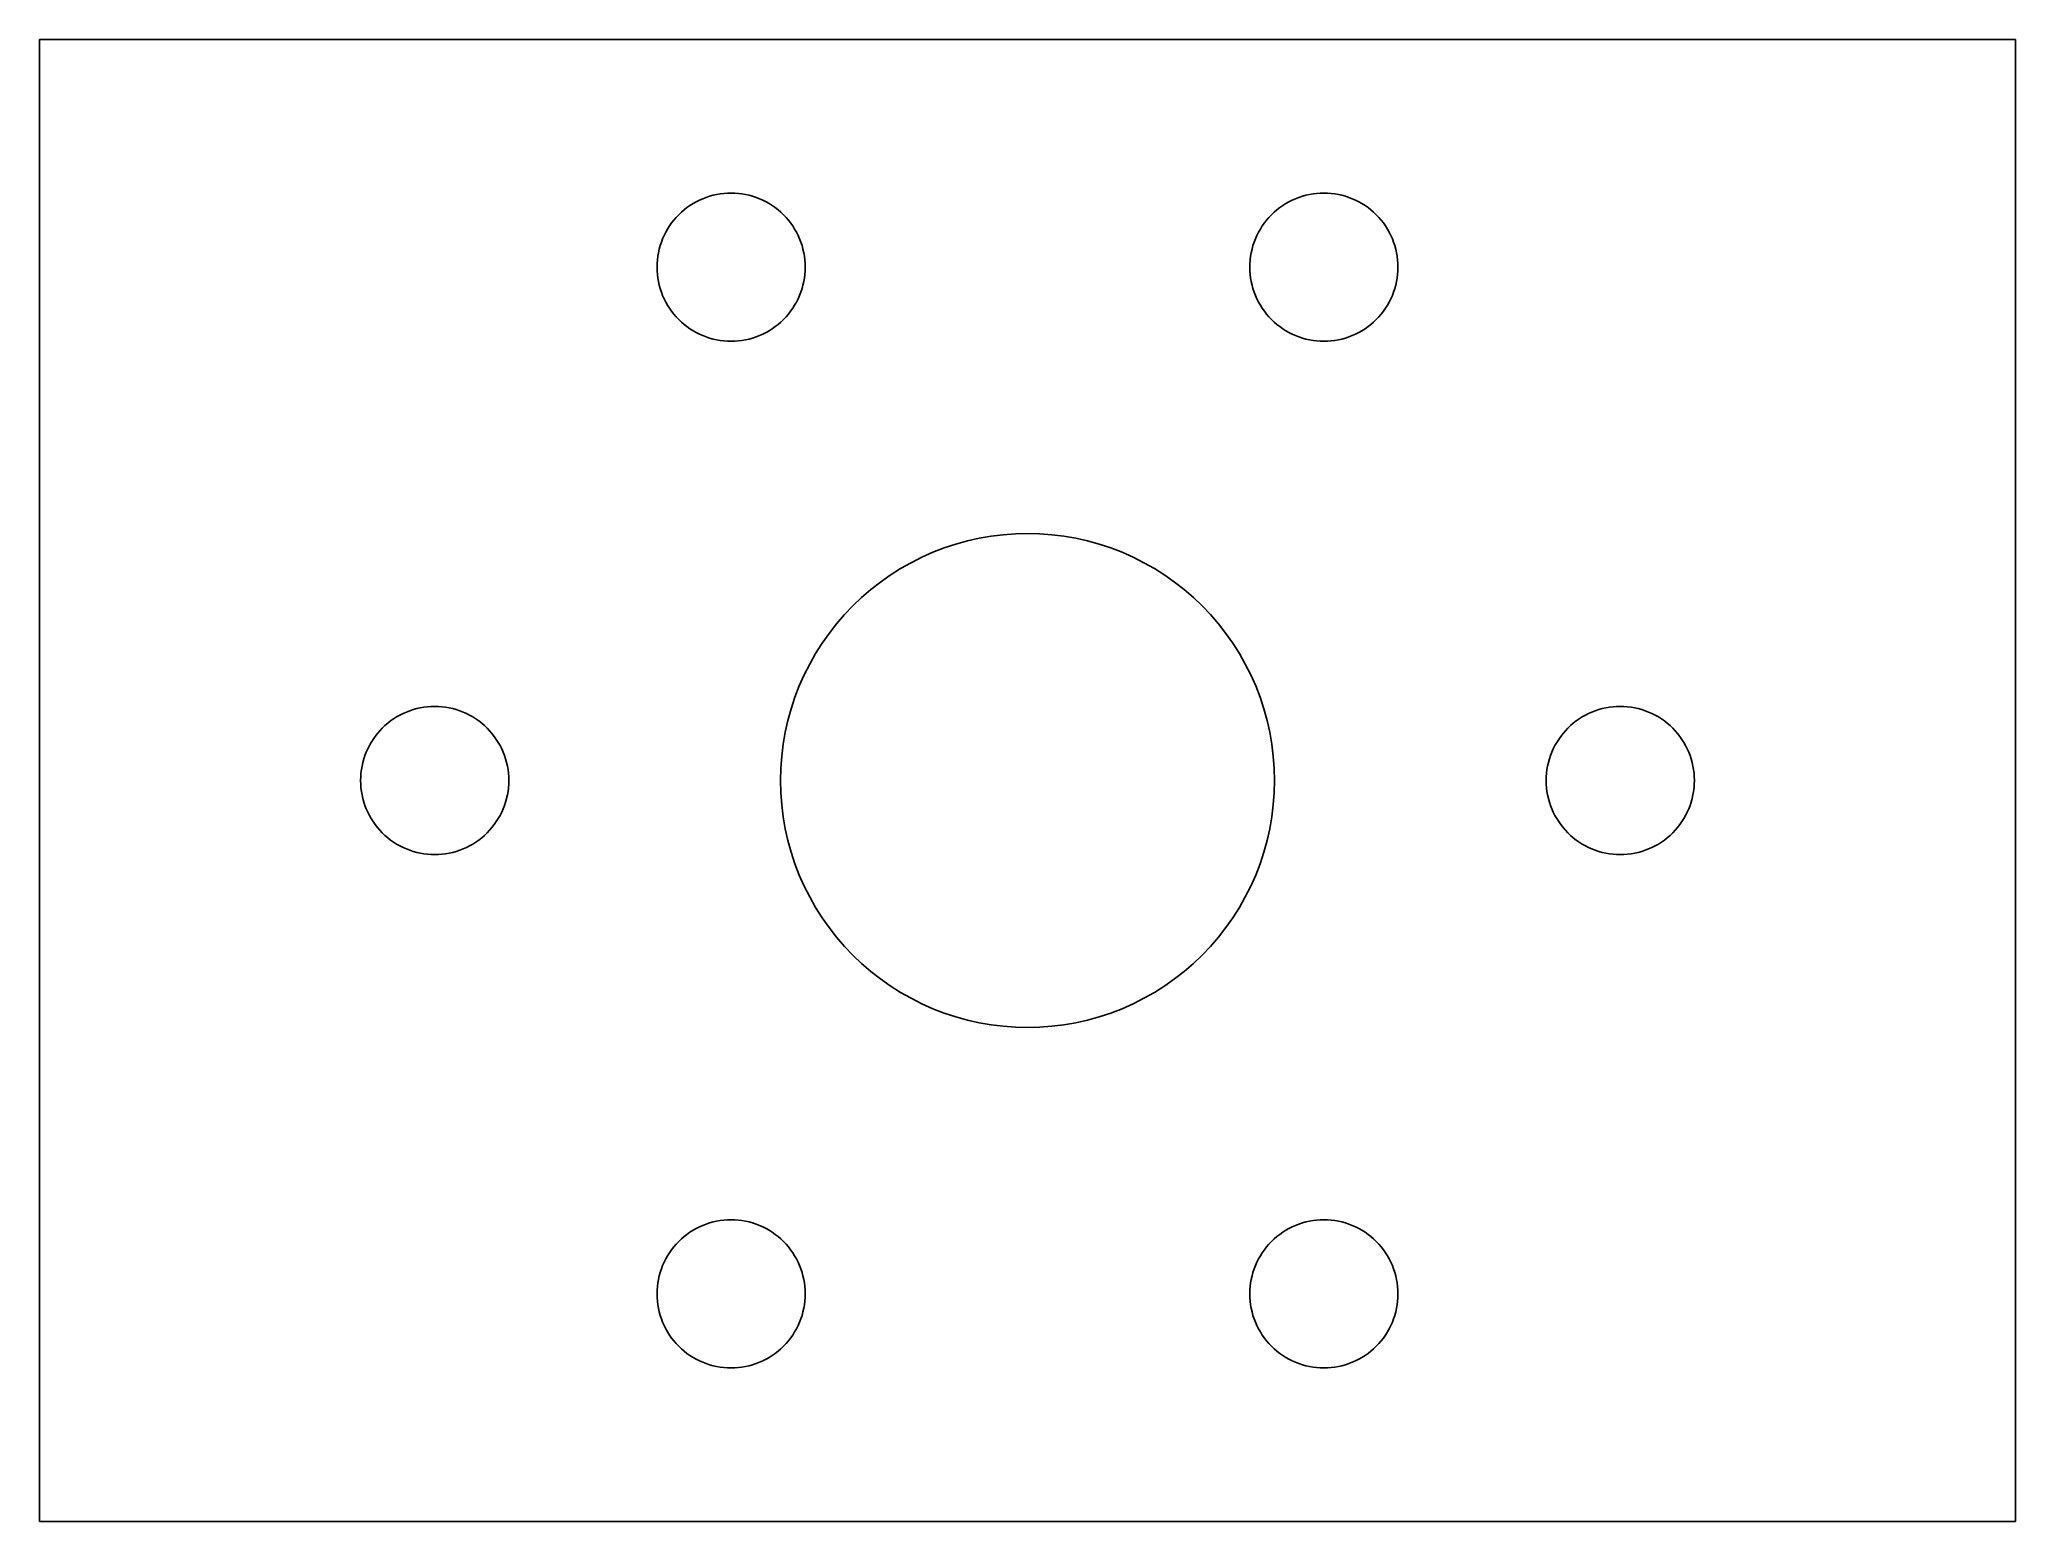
# Model space of a CAD drawing. Header units: metres. Extents: x 0 to 80, y 0 to 60.
import ezdxf

# ---------------------------------------------------------------- set-up
doc = ezdxf.new("R2010")
doc.units = ezdxf.units.M

msp = doc.modelspace()

# ---------------------------------------------------------------- linework, layer by layer
for p, q in [((80, 60), (0, 60)), ((0, 60), (0, 0)), ((80, 0), (80, 60)), ((26.8519, 53.5562), (26.9893, 53.6092)), ((26.9893, 53.6092), (27.1291, 53.6554)), ((27.1291, 53.6554), (27.2711, 53.6947)), ((27.2711, 53.6947), (27.4147, 53.727)), ((27.4147, 53.727), (27.5598, 53.7521)), ((27.5598, 53.7521), (27.7059, 53.7702)), ((27.7059, 53.7702), (27.8528, 53.781)), ((27.8528, 53.781), (28, 53.7846)), ((28, 53.7846), (28.1472, 53.781)), ((28.1472, 53.781), (28.2941, 53.7702)), ((28.2941, 53.7702), (28.4402, 53.7521)), ((28.4402, 53.7521), (28.5853, 53.727)), ((28.5853, 53.727), (28.7289, 53.6947)), ((28.7289, 53.6947), (28.8709, 53.6554)), ((28.8709, 53.6554), (29.0107, 53.6092)), ((29.0107, 53.6092), (29.148, 53.5562)), ((50.8519, 53.5562), (50.9893, 53.6092)), ((50.9893, 53.6092), (51.1291, 53.6554)), ((51.1291, 53.6554), (51.2711, 53.6947)), ((51.2711, 53.6947), (51.4147, 53.727)), ((51.4147, 53.727), (51.5598, 53.7521)), ((51.5598, 53.7521), (51.7059, 53.7702)), ((51.7059, 53.7702), (51.8528, 53.781)), ((51.8528, 53.781), (52, 53.7846)), ((52, 53.7846), (52.1472, 53.781)), ((52.1472, 53.781), (52.2941, 53.7702)), ((52.2941, 53.7702), (52.4402, 53.7521)), ((52.4402, 53.7521), (52.5853, 53.727)), ((52.5853, 53.727), (52.7289, 53.6947)), ((52.7289, 53.6947), (52.8709, 53.6554)), ((52.8709, 53.6554), (53.0107, 53.6092)), ((53.0107, 53.6092), (53.148, 53.5562)), ((25.7771, 52.7993), (25.8787, 52.9059)), ((25.8787, 52.9059), (25.9853, 53.0075)), ((25.9853, 53.0075), (26.0968, 53.1036)), ((26.0968, 53.1036), (26.2129, 53.1942)), ((26.2129, 53.1942), (26.3333, 53.279)), ((26.3333, 53.279), (26.4577, 53.3578)), ((26.4577, 53.3578), (26.5858, 53.4304)), ((26.5858, 53.4304), (26.7173, 53.4966)), ((26.7173, 53.4966), (26.8519, 53.5562)), ((29.148, 53.5562), (29.2827, 53.4966)), ((29.2827, 53.4966), (29.4142, 53.4304)), ((29.4142, 53.4304), (29.5423, 53.3578)), ((29.5423, 53.3578), (29.6667, 53.279)), ((29.6667, 53.279), (29.7871, 53.1942)), ((29.7871, 53.1942), (29.9032, 53.1036)), ((29.9032, 53.1036), (30.0147, 53.0075)), ((30.0147, 53.0075), (30.1213, 52.9059)), ((30.1213, 52.9059), (30.2229, 52.7993)), ((49.7771, 52.7993), (49.8787, 52.9059)), ((49.8787, 52.9059), (49.9853, 53.0075)), ((49.9853, 53.0075), (50.0968, 53.1036)), ((50.0968, 53.1036), (50.2129, 53.1942)), ((50.2129, 53.1942), (50.3333, 53.279)), ((50.3333, 53.279), (50.4577, 53.3578)), ((50.4577, 53.3578), (50.5858, 53.4304)), ((50.5858, 53.4304), (50.7173, 53.4966)), ((50.7173, 53.4966), (50.8519, 53.5562)), ((53.148, 53.5562), (53.2827, 53.4966)), ((53.2827, 53.4966), (53.4142, 53.4304)), ((53.4142, 53.4304), (53.5423, 53.3578)), ((53.5423, 53.3578), (53.6667, 53.279)), ((53.6667, 53.279), (53.7871, 53.1942)), ((53.7871, 53.1942), (53.9032, 53.1036)), ((53.9032, 53.1036), (54.0147, 53.0075)), ((54.0147, 53.0075), (54.1213, 52.9059)), ((54.1213, 52.9059), (54.2229, 52.7993)), ((25.2284, 51.9327), (25.288, 52.0673)), ((25.288, 52.0673), (25.3542, 52.1988)), ((25.3542, 52.1988), (25.4268, 52.3269)), ((25.4268, 52.3269), (25.5056, 52.4513)), ((25.5056, 52.4513), (25.5904, 52.5717)), ((25.5904, 52.5717), (25.681, 52.6878)), ((25.681, 52.6878), (25.7771, 52.7993)), ((30.2229, 52.7993), (30.319, 52.6878)), ((30.319, 52.6878), (30.4096, 52.5717)), ((30.4096, 52.5717), (30.4944, 52.4513)), ((30.4944, 52.4513), (30.5732, 52.3269)), ((30.5732, 52.3269), (30.6458, 52.1988)), ((30.6458, 52.1988), (30.712, 52.0673)), ((30.712, 52.0673), (30.7716, 51.9327)), ((49.2284, 51.9327), (49.288, 52.0673)), ((49.288, 52.0673), (49.3542, 52.1988)), ((49.3542, 52.1988), (49.4268, 52.3269)), ((49.4268, 52.3269), (49.5056, 52.4513)), ((49.5056, 52.4513), (49.5904, 52.5717)), ((49.5904, 52.5717), (49.681, 52.6878)), ((49.681, 52.6878), (49.7771, 52.7993)), ((54.2229, 52.7993), (54.319, 52.6878)), ((54.319, 52.6878), (54.4096, 52.5717)), ((54.4096, 52.5717), (54.4944, 52.4513)), ((54.4944, 52.4513), (54.5732, 52.3269)), ((54.5732, 52.3269), (54.6458, 52.1988)), ((54.6458, 52.1988), (54.712, 52.0673)), ((54.712, 52.0673), (54.7716, 51.9327)), ((25.0144, 51.0787), (25.0325, 51.2248)), ((25.0325, 51.2248), (25.0576, 51.3699)), ((25.0576, 51.3699), (25.0899, 51.5135)), ((25.0899, 51.5135), (25.1292, 51.6555)), ((25.1292, 51.6555), (25.1754, 51.7953)), ((25.1754, 51.7953), (25.2284, 51.9327)), ((30.7716, 51.9327), (30.8246, 51.7953)), ((30.8246, 51.7953), (30.8708, 51.6555)), ((30.8708, 51.6555), (30.9101, 51.5135)), ((30.9101, 51.5135), (30.9424, 51.3699)), ((30.9424, 51.3699), (30.9675, 51.2248)), ((30.9675, 51.2248), (30.9856, 51.0787)), ((49.0144, 51.0787), (49.0325, 51.2248)), ((49.0325, 51.2248), (49.0576, 51.3699)), ((49.0576, 51.3699), (49.0899, 51.5135)), ((49.0899, 51.5135), (49.1292, 51.6555)), ((49.1292, 51.6555), (49.1754, 51.7953)), ((49.1754, 51.7953), (49.2284, 51.9327)), ((54.7716, 51.9327), (54.8246, 51.7953)), ((54.8246, 51.7953), (54.8708, 51.6555)), ((54.8708, 51.6555), (54.9101, 51.5135)), ((54.9101, 51.5135), (54.9424, 51.3699)), ((54.9424, 51.3699), (54.9675, 51.2248)), ((54.9675, 51.2248), (54.9856, 51.0787)), ((25, 50.7846), (25.0036, 50.9318)), ((25.0036, 50.6374), (25, 50.7846)), ((25.0036, 50.9318), (25.0144, 51.0787)), ((25.0144, 50.4906), (25.0036, 50.6374)), ((25.0325, 50.3444), (25.0144, 50.4906)), ((30.9856, 50.4906), (30.9675, 50.3444)), ((30.9856, 51.0787), (30.9964, 50.9318)), ((30.9964, 50.6374), (30.9856, 50.4906)), ((30.9964, 50.9318), (31, 50.7846)), ((31, 50.7846), (30.9964, 50.6374)), ((49, 50.7846), (49.0036, 50.9318)), ((49.0036, 50.6374), (49, 50.7846)), ((49.0036, 50.9318), (49.0144, 51.0787)), ((49.0144, 50.4906), (49.0036, 50.6374)), ((49.0325, 50.3444), (49.0144, 50.4906)), ((54.9856, 50.4906), (54.9675, 50.3444)), ((54.9856, 51.0787), (54.9964, 50.9318)), ((54.9964, 50.6374), (54.9856, 50.4906)), ((54.9964, 50.9318), (55, 50.7846)), ((55, 50.7846), (54.9964, 50.6374)), ((25.0576, 50.1993), (25.0325, 50.3444)), ((25.0899, 50.0557), (25.0576, 50.1993)), ((25.1292, 49.9138), (25.0899, 50.0557)), ((25.1754, 49.7739), (25.1292, 49.9138)), ((25.2284, 49.6366), (25.1754, 49.7739)), ((25.288, 49.5019), (25.2284, 49.6366)), ((30.7716, 49.6366), (30.712, 49.5019)), ((30.8246, 49.7739), (30.7716, 49.6366)), ((30.8708, 49.9138), (30.8246, 49.7739)), ((30.9101, 50.0557), (30.8708, 49.9138)), ((30.9424, 50.1993), (30.9101, 50.0557)), ((30.9675, 50.3444), (30.9424, 50.1993)), ((49.0576, 50.1993), (49.0325, 50.3444)), ((49.0899, 50.0557), (49.0576, 50.1993)), ((49.1292, 49.9138), (49.0899, 50.0557)), ((49.1754, 49.7739), (49.1292, 49.9138)), ((49.2284, 49.6366), (49.1754, 49.7739)), ((49.288, 49.5019), (49.2284, 49.6366)), ((54.7716, 49.6366), (54.712, 49.5019)), ((54.8246, 49.7739), (54.7716, 49.6366)), ((54.8708, 49.9138), (54.8246, 49.7739)), ((54.9101, 50.0557), (54.8708, 49.9138)), ((54.9424, 50.1993), (54.9101, 50.0557)), ((54.9675, 50.3444), (54.9424, 50.1993)), ((25.3542, 49.3704), (25.288, 49.5019)), ((25.4268, 49.2423), (25.3542, 49.3704)), ((25.5056, 49.1179), (25.4268, 49.2423)), ((25.5904, 48.9975), (25.5056, 49.1179)), ((25.681, 48.8814), (25.5904, 48.9975)), ((25.7771, 48.7699), (25.681, 48.8814)), ((30.319, 48.8814), (30.2229, 48.7699)), ((30.4096, 48.9975), (30.319, 48.8814)), ((30.4944, 49.1179), (30.4096, 48.9975)), ((30.5732, 49.2423), (30.4944, 49.1179)), ((30.6458, 49.3704), (30.5732, 49.2423)), ((30.712, 49.5019), (30.6458, 49.3704)), ((49.3542, 49.3704), (49.288, 49.5019)), ((49.4268, 49.2423), (49.3542, 49.3704)), ((49.5056, 49.1179), (49.4268, 49.2423)), ((49.5904, 48.9975), (49.5056, 49.1179)), ((49.681, 48.8814), (49.5904, 48.9975)), ((49.7771, 48.7699), (49.681, 48.8814)), ((54.319, 48.8814), (54.2229, 48.7699)), ((54.4096, 48.9975), (54.319, 48.8814)), ((54.4944, 49.1179), (54.4096, 48.9975)), ((54.5732, 49.2423), (54.4944, 49.1179)), ((54.6458, 49.3704), (54.5732, 49.2423)), ((54.712, 49.5019), (54.6458, 49.3704)), ((25.8787, 48.6633), (25.7771, 48.7699)), ((25.9853, 48.5618), (25.8787, 48.6633)), ((26.0968, 48.4656), (25.9853, 48.5618)), ((26.2129, 48.375), (26.0968, 48.4656)), ((26.3333, 48.2902), (26.2129, 48.375)), ((26.4577, 48.2114), (26.3333, 48.2902)), ((26.5858, 48.1388), (26.4577, 48.2114)), ((26.7173, 48.0726), (26.5858, 48.1388)), ((26.8519, 48.013), (26.7173, 48.0726)), ((26.9893, 47.96), (26.8519, 48.013)), ((29.148, 48.013), (29.0107, 47.96)), ((29.2827, 48.0726), (29.148, 48.013)), ((29.4142, 48.1388), (29.2827, 48.0726)), ((29.5423, 48.2114), (29.4142, 48.1388)), ((29.6667, 48.2902), (29.5423, 48.2114)), ((29.7871, 48.375), (29.6667, 48.2902)), ((29.9032, 48.4656), (29.7871, 48.375)), ((30.0147, 48.5618), (29.9032, 48.4656)), ((30.1213, 48.6633), (30.0147, 48.5618)), ((30.2229, 48.7699), (30.1213, 48.6633)), ((49.8787, 48.6633), (49.7771, 48.7699)), ((49.9853, 48.5618), (49.8787, 48.6633)), ((50.0968, 48.4656), (49.9853, 48.5618)), ((50.2129, 48.375), (50.0968, 48.4656)), ((50.3333, 48.2902), (50.2129, 48.375)), ((50.4577, 48.2114), (50.3333, 48.2902)), ((50.5858, 48.1388), (50.4577, 48.2114)), ((50.7173, 48.0726), (50.5858, 48.1388)), ((50.8519, 48.013), (50.7173, 48.0726)), ((50.9893, 47.96), (50.8519, 48.013)), ((53.148, 48.013), (53.0107, 47.96)), ((53.2827, 48.0726), (53.148, 48.013)), ((53.4142, 48.1388), (53.2827, 48.0726)), ((53.5423, 48.2114), (53.4142, 48.1388)), ((53.6667, 48.2902), (53.5423, 48.2114)), ((53.7871, 48.375), (53.6667, 48.2902)), ((53.9032, 48.4656), (53.7871, 48.375)), ((54.0147, 48.5618), (53.9032, 48.4656)), ((54.1213, 48.6633), (54.0147, 48.5618)), ((54.2229, 48.7699), (54.1213, 48.6633)), ((27.1291, 47.9138), (26.9893, 47.96)), ((27.2711, 47.8745), (27.1291, 47.9138)), ((27.4147, 47.8423), (27.2711, 47.8745)), ((27.5598, 47.8171), (27.4147, 47.8423)), ((27.7059, 47.7991), (27.5598, 47.8171)), ((27.8528, 47.7882), (27.7059, 47.7991)), ((28, 47.7846), (27.8528, 47.7882)), ((28.1472, 47.7882), (28, 47.7846)), ((28.2941, 47.7991), (28.1472, 47.7882)), ((28.4402, 47.8171), (28.2941, 47.7991)), ((28.5853, 47.8423), (28.4402, 47.8171)), ((28.7289, 47.8745), (28.5853, 47.8423)), ((28.8709, 47.9138), (28.7289, 47.8745)), ((29.0107, 47.96), (28.8709, 47.9138)), ((51.1291, 47.9138), (50.9893, 47.96)), ((51.2711, 47.8745), (51.1291, 47.9138)), ((51.4147, 47.8423), (51.2711, 47.8745)), ((51.5598, 47.8171), (51.4147, 47.8423)), ((51.7059, 47.7991), (51.5598, 47.8171)), ((51.8528, 47.7882), (51.7059, 47.7991)), ((52, 47.7846), (51.8528, 47.7882)), ((52.1472, 47.7882), (52, 47.7846)), ((52.2941, 47.7991), (52.1472, 47.7882)), ((52.4402, 47.8171), (52.2941, 47.7991)), ((52.5853, 47.8423), (52.4402, 47.8171)), ((52.7289, 47.8745), (52.5853, 47.8423)), ((52.8709, 47.9138), (52.7289, 47.8745)), ((53.0107, 47.96), (52.8709, 47.9138)), ((39.5093, 39.988), (40, 40)), ((40, 40), (40.4907, 39.988)), ((35.7244, 39.0399), (36.1732, 39.2388)), ((36.1732, 39.2388), (36.6311, 39.4154)), ((36.6311, 39.4154), (37.0972, 39.5694)), ((37.0972, 39.5694), (37.5702, 39.7003)), ((37.5702, 39.7003), (38.0491, 39.8079)), ((38.0491, 39.8079), (38.5327, 39.8918)), ((38.5327, 39.8918), (39.0198, 39.9518)), ((39.0198, 39.9518), (39.5093, 39.988)), ((40.4907, 39.988), (40.9802, 39.9518)), ((40.9802, 39.9518), (41.4673, 39.8918)), ((41.4673, 39.8918), (41.9509, 39.8079)), ((41.9509, 39.8079), (42.4298, 39.7003)), ((42.4298, 39.7003), (42.9028, 39.5694)), ((42.9028, 39.5694), (43.3689, 39.4154)), ((43.3689, 39.4154), (43.8268, 39.2388)), ((43.8268, 39.2388), (44.2756, 39.0399)), ((34.4443, 38.3147), (34.859, 38.5773)), ((34.859, 38.5773), (35.286, 38.8192)), ((35.286, 38.8192), (35.7244, 39.0399)), ((44.2756, 39.0399), (44.714, 38.8192)), ((44.714, 38.8192), (45.141, 38.5773)), ((45.141, 38.5773), (45.5557, 38.3147)), ((33.2844, 37.4095), (33.6561, 37.7301)), ((33.6561, 37.7301), (34.043, 38.0321)), ((34.043, 38.0321), (34.4443, 38.3147)), ((45.5557, 38.3147), (45.957, 38.0321)), ((45.957, 38.0321), (46.3439, 37.7301)), ((46.3439, 37.7301), (46.7156, 37.4095)), ((32.5905, 36.7156), (32.9289, 37.0711)), ((32.9289, 37.0711), (33.2844, 37.4095)), ((46.7156, 37.4095), (47.0711, 37.0711)), ((47.0711, 37.0711), (47.4095, 36.7156)), ((31.9679, 35.957), (32.2699, 36.3439)), ((32.2699, 36.3439), (32.5905, 36.7156)), ((47.4095, 36.7156), (47.7301, 36.3439)), ((47.7301, 36.3439), (48.0321, 35.957)), ((31.4227, 35.141), (31.6853, 35.5557)), ((31.6853, 35.5557), (31.9679, 35.957)), ((48.0321, 35.957), (48.3147, 35.5557)), ((48.3147, 35.5557), (48.5773, 35.141)), ((30.9601, 34.2756), (31.1808, 34.714)), ((31.1808, 34.714), (31.4227, 35.141)), ((48.5773, 35.141), (48.8192, 34.714)), ((48.8192, 34.714), (49.0399, 34.2756)), ((30.5846, 33.3689), (30.7612, 33.8268)), ((30.7612, 33.8268), (30.9601, 34.2756)), ((49.0399, 34.2756), (49.2388, 33.8268)), ((49.2388, 33.8268), (49.4154, 33.3689)), ((14.8519, 32.7716), (14.9893, 32.8246)), ((14.9893, 32.8246), (15.1291, 32.8708)), ((15.1291, 32.8708), (15.2711, 32.9101)), ((15.2711, 32.9101), (15.4147, 32.9424)), ((15.4147, 32.9424), (15.5598, 32.9675)), ((15.5598, 32.9675), (15.7059, 32.9856)), ((15.7059, 32.9856), (15.8528, 32.9964)), ((15.8528, 32.9964), (16, 33)), ((16, 33), (16.1472, 32.9964)), ((16.1472, 32.9964), (16.2941, 32.9856)), ((16.2941, 32.9856), (16.4402, 32.9675)), ((16.4402, 32.9675), (16.5853, 32.9424)), ((16.5853, 32.9424), (16.7289, 32.9101)), ((16.7289, 32.9101), (16.8709, 32.8708)), ((16.8709, 32.8708), (17.0107, 32.8246)), ((17.0107, 32.8246), (17.148, 32.7716)), ((30.2997, 32.4298), (30.4306, 32.9028)), ((30.4306, 32.9028), (30.5846, 33.3689)), ((49.4154, 33.3689), (49.5694, 32.9028)), ((49.5694, 32.9028), (49.7003, 32.4298)), ((62.8519, 32.7716), (62.9893, 32.8246)), ((62.9893, 32.8246), (63.1291, 32.8708)), ((63.1291, 32.8708), (63.2711, 32.9101)), ((63.2711, 32.9101), (63.4147, 32.9424)), ((63.4147, 32.9424), (63.5598, 32.9675)), ((63.5598, 32.9675), (63.7059, 32.9856)), ((63.7059, 32.9856), (63.8528, 32.9964)), ((63.8528, 32.9964), (64, 33)), ((64, 33), (64.1472, 32.9964)), ((64.1472, 32.9964), (64.2941, 32.9856)), ((64.2941, 32.9856), (64.4402, 32.9675)), ((64.4402, 32.9675), (64.5853, 32.9424)), ((64.5853, 32.9424), (64.7289, 32.9101)), ((64.7289, 32.9101), (64.8709, 32.8708)), ((64.8709, 32.8708), (65.0107, 32.8246)), ((65.0107, 32.8246), (65.148, 32.7716)), ((13.681, 31.9032), (13.7771, 32.0147)), ((13.7771, 32.0147), (13.8787, 32.1213)), ((13.8787, 32.1213), (13.9853, 32.2229)), ((13.9853, 32.2229), (14.0968, 32.319)), ((14.0968, 32.319), (14.2129, 32.4096)), ((14.2129, 32.4096), (14.3333, 32.4944)), ((14.3333, 32.4944), (14.4577, 32.5732)), ((14.4577, 32.5732), (14.5858, 32.6458)), ((14.5858, 32.6458), (14.7173, 32.712)), ((14.7173, 32.712), (14.8519, 32.7716)), ((17.148, 32.7716), (17.2827, 32.712)), ((17.2827, 32.712), (17.4142, 32.6458)), ((17.4142, 32.6458), (17.5423, 32.5732)), ((17.5423, 32.5732), (17.6667, 32.4944)), ((17.6667, 32.4944), (17.7871, 32.4096)), ((17.7871, 32.4096), (17.9032, 32.319)), ((17.9032, 32.319), (18.0147, 32.2229)), ((18.0147, 32.2229), (18.1213, 32.1213)), ((18.1213, 32.1213), (18.2229, 32.0147)), ((18.2229, 32.0147), (18.319, 31.9032)), ((30.1921, 31.9509), (30.2997, 32.4298)), ((49.7003, 32.4298), (49.8079, 31.9509)), ((61.681, 31.9032), (61.7771, 32.0147)), ((61.7771, 32.0147), (61.8787, 32.1213)), ((61.8787, 32.1213), (61.9853, 32.2229)), ((61.9853, 32.2229), (62.0968, 32.319)), ((62.0968, 32.319), (62.2129, 32.4096)), ((62.2129, 32.4096), (62.3333, 32.4944)), ((62.3333, 32.4944), (62.4577, 32.5732)), ((62.4577, 32.5732), (62.5858, 32.6458)), ((62.5858, 32.6458), (62.7173, 32.712)), ((62.7173, 32.712), (62.8519, 32.7716)), ((65.148, 32.7716), (65.2827, 32.712)), ((65.2827, 32.712), (65.4142, 32.6458)), ((65.4142, 32.6458), (65.5423, 32.5732)), ((65.5423, 32.5732), (65.6667, 32.4944)), ((65.6667, 32.4944), (65.7871, 32.4096)), ((65.7871, 32.4096), (65.9032, 32.319)), ((65.9032, 32.319), (66.0147, 32.2229)), ((66.0147, 32.2229), (66.1213, 32.1213)), ((66.1213, 32.1213), (66.2229, 32.0147)), ((66.2229, 32.0147), (66.319, 31.9032)), ((13.2284, 31.148), (13.288, 31.2827)), ((13.288, 31.2827), (13.3542, 31.4142)), ((13.3542, 31.4142), (13.4268, 31.5423)), ((13.4268, 31.5423), (13.5056, 31.6667)), ((13.5056, 31.6667), (13.5904, 31.7871)), ((13.5904, 31.7871), (13.681, 31.9032)), ((18.319, 31.9032), (18.4096, 31.7871)), ((18.4096, 31.7871), (18.4944, 31.6667)), ((18.4944, 31.6667), (18.5732, 31.5423)), ((18.5732, 31.5423), (18.6458, 31.4142)), ((18.6458, 31.4142), (18.712, 31.2827)), ((18.712, 31.2827), (18.7716, 31.148)), ((30.0482, 30.9802), (30.1082, 31.4673)), ((30.1082, 31.4673), (30.1921, 31.9509)), ((49.8079, 31.9509), (49.8918, 31.4673)), ((49.8918, 31.4673), (49.9518, 30.9802)), ((61.2284, 31.148), (61.288, 31.2827)), ((61.288, 31.2827), (61.3542, 31.4142)), ((61.3542, 31.4142), (61.4268, 31.5423)), ((61.4268, 31.5423), (61.5056, 31.6667)), ((61.5056, 31.6667), (61.5904, 31.7871)), ((61.5904, 31.7871), (61.681, 31.9032)), ((66.319, 31.9032), (66.4096, 31.7871)), ((66.4096, 31.7871), (66.4944, 31.6667)), ((66.4944, 31.6667), (66.5732, 31.5423)), ((66.5732, 31.5423), (66.6458, 31.4142)), ((66.6458, 31.4142), (66.712, 31.2827)), ((66.712, 31.2827), (66.7716, 31.148)), ((13.0144, 30.2941), (13.0325, 30.4402)), ((13.0325, 30.4402), (13.0576, 30.5853)), ((13.0576, 30.5853), (13.0899, 30.7289)), ((13.0899, 30.7289), (13.1292, 30.8709)), ((13.1292, 30.8709), (13.1754, 31.0107)), ((13.1754, 31.0107), (13.2284, 31.148)), ((18.7716, 31.148), (18.8246, 31.0107)), ((18.8246, 31.0107), (18.8708, 30.8709)), ((18.8708, 30.8709), (18.9101, 30.7289)), ((18.9101, 30.7289), (18.9424, 30.5853)), ((18.9424, 30.5853), (18.9675, 30.4402)), ((18.9675, 30.4402), (18.9856, 30.2941)), ((30, 30), (30.012, 30.4907)), ((30.012, 30.4907), (30.0482, 30.9802)), ((49.9518, 30.9802), (49.988, 30.4907)), ((49.988, 30.4907), (50, 30)), ((61.0144, 30.2941), (61.0325, 30.4402)), ((61.0325, 30.4402), (61.0576, 30.5853)), ((61.0576, 30.5853), (61.0899, 30.7289)), ((61.0899, 30.7289), (61.1292, 30.8709)), ((61.1292, 30.8709), (61.1754, 31.0107)), ((61.1754, 31.0107), (61.2284, 31.148)), ((66.7716, 31.148), (66.8246, 31.0107)), ((66.8246, 31.0107), (66.8708, 30.8709)), ((66.8708, 30.8709), (66.9101, 30.7289)), ((66.9101, 30.7289), (66.9424, 30.5853)), ((66.9424, 30.5853), (66.9675, 30.4402)), ((66.9675, 30.4402), (66.9856, 30.2941)), ((13, 30), (13.0036, 30.1472)), ((13.0036, 29.8528), (13, 30)), ((13.0036, 30.1472), (13.0144, 30.2941)), ((13.0144, 29.7059), (13.0036, 29.8528)), ((13.0325, 29.5598), (13.0144, 29.7059)), ((18.9856, 29.7059), (18.9675, 29.5598)), ((18.9856, 30.2941), (18.9964, 30.1472)), ((18.9964, 29.8528), (18.9856, 29.7059)), ((18.9964, 30.1472), (19, 30)), ((19, 30), (18.9964, 29.8528)), ((30.012, 29.5093), (30, 30)), ((50, 30), (49.988, 29.5093)), ((61, 30), (61.0036, 30.1472)), ((61.0036, 29.8528), (61, 30)), ((61.0036, 30.1472), (61.0144, 30.2941)), ((61.0144, 29.7059), (61.0036, 29.8528)), ((61.0325, 29.5598), (61.0144, 29.7059)), ((66.9856, 29.7059), (66.9675, 29.5598)), ((66.9856, 30.2941), (66.9964, 30.1472)), ((66.9964, 29.8528), (66.9856, 29.7059)), ((66.9964, 30.1472), (67, 30)), ((67, 30), (66.9964, 29.8528)), ((13.0576, 29.4147), (13.0325, 29.5598)), ((13.0899, 29.2711), (13.0576, 29.4147)), ((13.1292, 29.1291), (13.0899, 29.2711)), ((13.1754, 28.9893), (13.1292, 29.1291)), ((13.2284, 28.8519), (13.1754, 28.9893)), ((13.288, 28.7173), (13.2284, 28.8519)), ((18.7716, 28.8519), (18.712, 28.7173)), ((18.8246, 28.9893), (18.7716, 28.8519)), ((18.8708, 29.1291), (18.8246, 28.9893)), ((18.9101, 29.2711), (18.8708, 29.1291)), ((18.9424, 29.4147), (18.9101, 29.2711)), ((18.9675, 29.5598), (18.9424, 29.4147)), ((30.0482, 29.0198), (30.012, 29.5093)), ((30.1082, 28.5327), (30.0482, 29.0198)), ((49.9518, 29.0198), (49.8918, 28.5327)), ((49.988, 29.5093), (49.9518, 29.0198)), ((61.0576, 29.4147), (61.0325, 29.5598)), ((61.0899, 29.2711), (61.0576, 29.4147)), ((61.1292, 29.1291), (61.0899, 29.2711)), ((61.1754, 28.9893), (61.1292, 29.1291)), ((61.2284, 28.8519), (61.1754, 28.9893)), ((61.288, 28.7173), (61.2284, 28.8519)), ((66.7716, 28.8519), (66.712, 28.7173)), ((66.8246, 28.9893), (66.7716, 28.8519)), ((66.8708, 29.1291), (66.8246, 28.9893)), ((66.9101, 29.2711), (66.8708, 29.1291)), ((66.9424, 29.4147), (66.9101, 29.2711)), ((66.9675, 29.5598), (66.9424, 29.4147)), ((13.3542, 28.5858), (13.288, 28.7173)), ((13.4268, 28.4577), (13.3542, 28.5858)), ((13.5056, 28.3333), (13.4268, 28.4577)), ((13.5904, 28.2129), (13.5056, 28.3333)), ((13.681, 28.0968), (13.5904, 28.2129)), ((13.7771, 27.9853), (13.681, 28.0968)), ((18.319, 28.0968), (18.2229, 27.9853)), ((18.4096, 28.2129), (18.319, 28.0968)), ((18.4944, 28.3333), (18.4096, 28.2129)), ((18.5732, 28.4577), (18.4944, 28.3333)), ((18.6458, 28.5858), (18.5732, 28.4577)), ((18.712, 28.7173), (18.6458, 28.5858)), ((30.1921, 28.0491), (30.1082, 28.5327)), ((30.2997, 27.5702), (30.1921, 28.0491)), ((49.8079, 28.0491), (49.7003, 27.5702)), ((49.8918, 28.5327), (49.8079, 28.0491)), ((61.3542, 28.5858), (61.288, 28.7173)), ((61.4268, 28.4577), (61.3542, 28.5858)), ((61.5056, 28.3333), (61.4268, 28.4577)), ((61.5904, 28.2129), (61.5056, 28.3333)), ((61.681, 28.0968), (61.5904, 28.2129)), ((61.7771, 27.9853), (61.681, 28.0968)), ((66.319, 28.0968), (66.2229, 27.9853)), ((66.4096, 28.2129), (66.319, 28.0968)), ((66.4944, 28.3333), (66.4096, 28.2129)), ((66.5732, 28.4577), (66.4944, 28.3333)), ((66.6458, 28.5858), (66.5732, 28.4577)), ((66.712, 28.7173), (66.6458, 28.5858)), ((13.8787, 27.8787), (13.7771, 27.9853)), ((13.9853, 27.7771), (13.8787, 27.8787)), ((14.0968, 27.681), (13.9853, 27.7771)), ((14.2129, 27.5904), (14.0968, 27.681)), ((14.3333, 27.5056), (14.2129, 27.5904)), ((14.4577, 27.4268), (14.3333, 27.5056)), ((14.5858, 27.3542), (14.4577, 27.4268)), ((14.7173, 27.288), (14.5858, 27.3542)), ((14.8519, 27.2284), (14.7173, 27.288)), ((14.9893, 27.1754), (14.8519, 27.2284)), ((17.148, 27.2284), (17.0107, 27.1754)), ((17.2827, 27.288), (17.148, 27.2284)), ((17.4142, 27.3542), (17.2827, 27.288)), ((17.5423, 27.4268), (17.4142, 27.3542)), ((17.6667, 27.5056), (17.5423, 27.4268)), ((17.7871, 27.5904), (17.6667, 27.5056)), ((17.9032, 27.681), (17.7871, 27.5904)), ((18.0147, 27.7771), (17.9032, 27.681)), ((18.1213, 27.8787), (18.0147, 27.7771)), ((18.2229, 27.9853), (18.1213, 27.8787)), ((30.4306, 27.0972), (30.2997, 27.5702)), ((49.7003, 27.5702), (49.5694, 27.0972)), ((61.8787, 27.8787), (61.7771, 27.9853)), ((61.9853, 27.7771), (61.8787, 27.8787)), ((62.0968, 27.681), (61.9853, 27.7771)), ((62.2129, 27.5904), (62.0968, 27.681)), ((62.3333, 27.5056), (62.2129, 27.5904)), ((62.4577, 27.4268), (62.3333, 27.5056)), ((62.5858, 27.3542), (62.4577, 27.4268)), ((62.7173, 27.288), (62.5858, 27.3542)), ((62.8519, 27.2284), (62.7173, 27.288)), ((62.9893, 27.1754), (62.8519, 27.2284)), ((65.148, 27.2284), (65.0107, 27.1754)), ((65.2827, 27.288), (65.148, 27.2284)), ((65.4142, 27.3542), (65.2827, 27.288)), ((65.5423, 27.4268), (65.4142, 27.3542)), ((65.6667, 27.5056), (65.5423, 27.4268)), ((65.7871, 27.5904), (65.6667, 27.5056)), ((65.9032, 27.681), (65.7871, 27.5904)), ((66.0147, 27.7771), (65.9032, 27.681)), ((66.1213, 27.8787), (66.0147, 27.7771)), ((66.2229, 27.9853), (66.1213, 27.8787)), ((15.1291, 27.1292), (14.9893, 27.1754)), ((15.2711, 27.0899), (15.1291, 27.1292)), ((15.4147, 27.0576), (15.2711, 27.0899)), ((15.5598, 27.0325), (15.4147, 27.0576)), ((15.7059, 27.0144), (15.5598, 27.0325)), ((15.8528, 27.0036), (15.7059, 27.0144)), ((16, 27), (15.8528, 27.0036)), ((16.1472, 27.0036), (16, 27)), ((16.2941, 27.0144), (16.1472, 27.0036)), ((16.4402, 27.0325), (16.2941, 27.0144)), ((16.5853, 27.0576), (16.4402, 27.0325)), ((16.7289, 27.0899), (16.5853, 27.0576)), ((16.8709, 27.1292), (16.7289, 27.0899)), ((17.0107, 27.1754), (16.8709, 27.1292)), ((30.5846, 26.6311), (30.4306, 27.0972)), ((30.7612, 26.1732), (30.5846, 26.6311)), ((49.4154, 26.6311), (49.2388, 26.1732)), ((49.5694, 27.0972), (49.4154, 26.6311)), ((63.1291, 27.1292), (62.9893, 27.1754)), ((63.2711, 27.0899), (63.1291, 27.1292)), ((63.4147, 27.0576), (63.2711, 27.0899)), ((63.5598, 27.0325), (63.4147, 27.0576)), ((63.7059, 27.0144), (63.5598, 27.0325)), ((63.8528, 27.0036), (63.7059, 27.0144)), ((64, 27), (63.8528, 27.0036)), ((64.1472, 27.0036), (64, 27)), ((64.2941, 27.0144), (64.1472, 27.0036)), ((64.4402, 27.0325), (64.2941, 27.0144)), ((64.5853, 27.0576), (64.4402, 27.0325)), ((64.7289, 27.0899), (64.5853, 27.0576)), ((64.8709, 27.1292), (64.7289, 27.0899)), ((65.0107, 27.1754), (64.8709, 27.1292)), ((30.9601, 25.7244), (30.7612, 26.1732)), ((31.1808, 25.286), (30.9601, 25.7244)), ((49.0399, 25.7244), (48.8192, 25.286)), ((49.2388, 26.1732), (49.0399, 25.7244)), ((31.4227, 24.859), (31.1808, 25.286)), ((31.6853, 24.4443), (31.4227, 24.859)), ((48.5773, 24.859), (48.3147, 24.4443)), ((48.8192, 25.286), (48.5773, 24.859)), ((31.9679, 24.043), (31.6853, 24.4443)), ((32.2699, 23.6561), (31.9679, 24.043)), ((48.0321, 24.043), (47.7301, 23.6561)), ((48.3147, 24.4443), (48.0321, 24.043)), ((32.5905, 23.2844), (32.2699, 23.6561)), ((32.9289, 22.9289), (32.5905, 23.2844)), ((47.4095, 23.2844), (47.0711, 22.9289)), ((47.7301, 23.6561), (47.4095, 23.2844)), ((33.2844, 22.5905), (32.9289, 22.9289)), ((33.6561, 22.2699), (33.2844, 22.5905)), ((46.7156, 22.5905), (46.3439, 22.2699)), ((47.0711, 22.9289), (46.7156, 22.5905)), ((34.043, 21.9679), (33.6561, 22.2699)), ((34.4443, 21.6853), (34.043, 21.9679)), ((34.859, 21.4227), (34.4443, 21.6853)), ((45.5557, 21.6853), (45.141, 21.4227)), ((45.957, 21.9679), (45.5557, 21.6853)), ((46.3439, 22.2699), (45.957, 21.9679)), ((35.286, 21.1808), (34.859, 21.4227)), ((35.7244, 20.9601), (35.286, 21.1808)), ((36.1732, 20.7612), (35.7244, 20.9601)), ((44.2756, 20.9601), (43.8268, 20.7612)), ((44.714, 21.1808), (44.2756, 20.9601)), ((45.141, 21.4227), (44.714, 21.1808)), ((36.6311, 20.5846), (36.1732, 20.7612)), ((37.0972, 20.4306), (36.6311, 20.5846)), ((37.5702, 20.2997), (37.0972, 20.4306)), ((38.0491, 20.1921), (37.5702, 20.2997)), ((38.5327, 20.1082), (38.0491, 20.1921)), ((39.0198, 20.0482), (38.5327, 20.1082)), ((39.5093, 20.012), (39.0198, 20.0482)), ((40, 20), (39.5093, 20.012)), ((40.4907, 20.012), (40, 20)), ((40.9802, 20.0482), (40.4907, 20.012)), ((41.4673, 20.1082), (40.9802, 20.0482)), ((41.9509, 20.1921), (41.4673, 20.1082)), ((42.4298, 20.2997), (41.9509, 20.1921)), ((42.9028, 20.4306), (42.4298, 20.2997)), ((43.3689, 20.5846), (42.9028, 20.4306)), ((43.8268, 20.7612), (43.3689, 20.5846)), ((26.8519, 11.987), (26.9893, 12.04)), ((26.9893, 12.04), (27.1291, 12.0862)), ((27.1291, 12.0862), (27.2711, 12.1255)), ((27.2711, 12.1255), (27.4147, 12.1577)), ((27.4147, 12.1577), (27.5598, 12.1829)), ((27.5598, 12.1829), (27.7059, 12.2009)), ((27.7059, 12.2009), (27.8528, 12.2118)), ((27.8528, 12.2118), (28, 12.2154)), ((28, 12.2154), (28.1472, 12.2118)), ((28.1472, 12.2118), (28.2941, 12.2009)), ((28.2941, 12.2009), (28.4402, 12.1829)), ((28.4402, 12.1829), (28.5853, 12.1577)), ((28.5853, 12.1577), (28.7289, 12.1255)), ((28.7289, 12.1255), (28.8709, 12.0862)), ((28.8709, 12.0862), (29.0107, 12.04)), ((29.0107, 12.04), (29.148, 11.987)), ((50.8519, 11.987), (50.9893, 12.04)), ((50.9893, 12.04), (51.1291, 12.0862)), ((51.1291, 12.0862), (51.2711, 12.1255)), ((51.2711, 12.1255), (51.4147, 12.1577)), ((51.4147, 12.1577), (51.5598, 12.1829)), ((51.5598, 12.1829), (51.7059, 12.2009)), ((51.7059, 12.2009), (51.8528, 12.2118)), ((51.8528, 12.2118), (52, 12.2154)), ((52, 12.2154), (52.1472, 12.2118)), ((52.1472, 12.2118), (52.2941, 12.2009)), ((52.2941, 12.2009), (52.4402, 12.1829)), ((52.4402, 12.1829), (52.5853, 12.1577)), ((52.5853, 12.1577), (52.7289, 12.1255)), ((52.7289, 12.1255), (52.8709, 12.0862)), ((52.8709, 12.0862), (53.0107, 12.04)), ((53.0107, 12.04), (53.148, 11.987)), ((25.681, 11.1186), (25.7771, 11.2301)), ((25.7771, 11.2301), (25.8787, 11.3367)), ((25.8787, 11.3367), (25.9853, 11.4382)), ((25.9853, 11.4382), (26.0968, 11.5344)), ((26.0968, 11.5344), (26.2129, 11.625)), ((26.2129, 11.625), (26.3333, 11.7098)), ((26.3333, 11.7098), (26.4577, 11.7886)), ((26.4577, 11.7886), (26.5858, 11.8612)), ((26.5858, 11.8612), (26.7173, 11.9274)), ((26.7173, 11.9274), (26.8519, 11.987)), ((29.148, 11.987), (29.2827, 11.9274)), ((29.2827, 11.9274), (29.4142, 11.8612)), ((29.4142, 11.8612), (29.5423, 11.7886)), ((29.5423, 11.7886), (29.6667, 11.7098)), ((29.6667, 11.7098), (29.7871, 11.625)), ((29.7871, 11.625), (29.9032, 11.5344)), ((29.9032, 11.5344), (30.0147, 11.4382)), ((30.0147, 11.4382), (30.1213, 11.3367)), ((30.1213, 11.3367), (30.2229, 11.2301)), ((30.2229, 11.2301), (30.319, 11.1186)), ((49.681, 11.1186), (49.7771, 11.2301)), ((49.7771, 11.2301), (49.8787, 11.3367)), ((49.8787, 11.3367), (49.9853, 11.4382)), ((49.9853, 11.4382), (50.0968, 11.5344)), ((50.0968, 11.5344), (50.2129, 11.625)), ((50.2129, 11.625), (50.3333, 11.7098)), ((50.3333, 11.7098), (50.4577, 11.7886)), ((50.4577, 11.7886), (50.5858, 11.8612)), ((50.5858, 11.8612), (50.7173, 11.9274)), ((50.7173, 11.9274), (50.8519, 11.987)), ((53.148, 11.987), (53.2827, 11.9274)), ((53.2827, 11.9274), (53.4142, 11.8612)), ((53.4142, 11.8612), (53.5423, 11.7886)), ((53.5423, 11.7886), (53.6667, 11.7098)), ((53.6667, 11.7098), (53.7871, 11.625)), ((53.7871, 11.625), (53.9032, 11.5344)), ((53.9032, 11.5344), (54.0147, 11.4382)), ((54.0147, 11.4382), (54.1213, 11.3367)), ((54.1213, 11.3367), (54.2229, 11.2301)), ((54.2229, 11.2301), (54.319, 11.1186)), ((25.2284, 10.3634), (25.288, 10.4981)), ((25.288, 10.4981), (25.3542, 10.6296)), ((25.3542, 10.6296), (25.4268, 10.7577)), ((25.4268, 10.7577), (25.5056, 10.8821)), ((25.5056, 10.8821), (25.5904, 11.0025)), ((25.5904, 11.0025), (25.681, 11.1186)), ((30.319, 11.1186), (30.4096, 11.0025)), ((30.4096, 11.0025), (30.4944, 10.8821)), ((30.4944, 10.8821), (30.5732, 10.7577)), ((30.5732, 10.7577), (30.6458, 10.6296)), ((30.6458, 10.6296), (30.712, 10.4981)), ((30.712, 10.4981), (30.7716, 10.3634)), ((49.2284, 10.3634), (49.288, 10.4981)), ((49.288, 10.4981), (49.3542, 10.6296)), ((49.3542, 10.6296), (49.4268, 10.7577)), ((49.4268, 10.7577), (49.5056, 10.8821)), ((49.5056, 10.8821), (49.5904, 11.0025)), ((49.5904, 11.0025), (49.681, 11.1186)), ((54.319, 11.1186), (54.4096, 11.0025)), ((54.4096, 11.0025), (54.4944, 10.8821)), ((54.4944, 10.8821), (54.5732, 10.7577)), ((54.5732, 10.7577), (54.6458, 10.6296)), ((54.6458, 10.6296), (54.712, 10.4981)), ((54.712, 10.4981), (54.7716, 10.3634)), ((25.0144, 9.50944), (25.0325, 9.65558)), ((25.0325, 9.65558), (25.0576, 9.80066)), ((25.0576, 9.80066), (25.0899, 9.94433)), ((25.0899, 9.94433), (25.1292, 10.0862)), ((25.1292, 10.0862), (25.1754, 10.2261)), ((25.1754, 10.2261), (25.2284, 10.3634)), ((30.7716, 10.3634), (30.8246, 10.2261)), ((30.8246, 10.2261), (30.8708, 10.0862)), ((30.8708, 10.0862), (30.9101, 9.94433)), ((30.9101, 9.94433), (30.9424, 9.80066)), ((30.9424, 9.80066), (30.9675, 9.65558)), ((30.9675, 9.65558), (30.9856, 9.50944)), ((49.0144, 9.50944), (49.0325, 9.65558)), ((49.0325, 9.65558), (49.0576, 9.80066)), ((49.0576, 9.80066), (49.0899, 9.94433)), ((49.0899, 9.94433), (49.1292, 10.0862)), ((49.1292, 10.0862), (49.1754, 10.2261)), ((49.1754, 10.2261), (49.2284, 10.3634)), ((54.7716, 10.3634), (54.8246, 10.2261)), ((54.8246, 10.2261), (54.8708, 10.0862)), ((54.8708, 10.0862), (54.9101, 9.94433)), ((54.9101, 9.94433), (54.9424, 9.80066)), ((54.9424, 9.80066), (54.9675, 9.65558)), ((54.9675, 9.65558), (54.9856, 9.50944)), ((25, 9.21539), (25.0036, 9.36259)), ((25.0036, 9.06819), (25, 9.21539)), ((25.0036, 9.36259), (25.0144, 9.50944)), ((25.0144, 8.92134), (25.0036, 9.06819)), ((25.0325, 8.7752), (25.0144, 8.92134)), ((30.9856, 8.92134), (30.9675, 8.7752)), ((30.9856, 9.50944), (30.9964, 9.36259)), ((30.9964, 9.06819), (30.9856, 8.92134)), ((30.9964, 9.36259), (31, 9.21539)), ((31, 9.21539), (30.9964, 9.06819)), ((49, 9.21539), (49.0036, 9.36259)), ((49.0036, 9.06819), (49, 9.21539)), ((49.0036, 9.36259), (49.0144, 9.50944)), ((49.0144, 8.92134), (49.0036, 9.06819)), ((49.0325, 8.7752), (49.0144, 8.92134)), ((54.9856, 8.92134), (54.9675, 8.7752)), ((54.9856, 9.50944), (54.9964, 9.36259)), ((54.9964, 9.06819), (54.9856, 8.92134)), ((54.9964, 9.36259), (55, 9.21539)), ((55, 9.21539), (54.9964, 9.06819)), ((25.0576, 8.63012), (25.0325, 8.7752)), ((25.0899, 8.48645), (25.0576, 8.63012)), ((25.1292, 8.34454), (25.0899, 8.48645)), ((25.1754, 8.20472), (25.1292, 8.34454)), ((25.2284, 8.06734), (25.1754, 8.20472)), ((25.288, 7.93272), (25.2284, 8.06734)), ((30.7716, 8.06734), (30.712, 7.93272)), ((30.8246, 8.20472), (30.7716, 8.06734)), ((30.8708, 8.34454), (30.8246, 8.20472)), ((30.9101, 8.48645), (30.8708, 8.34454)), ((30.9424, 8.63012), (30.9101, 8.48645)), ((30.9675, 8.7752), (30.9424, 8.63012)), ((49.0576, 8.63012), (49.0325, 8.7752)), ((49.0899, 8.48645), (49.0576, 8.63012)), ((49.1292, 8.34454), (49.0899, 8.48645)), ((49.1754, 8.20472), (49.1292, 8.34454)), ((49.2284, 8.06734), (49.1754, 8.20472)), ((49.288, 7.93272), (49.2284, 8.06734)), ((54.7716, 8.06734), (54.712, 7.93272)), ((54.8246, 8.20472), (54.7716, 8.06734)), ((54.8708, 8.34454), (54.8246, 8.20472)), ((54.9101, 8.48645), (54.8708, 8.34454)), ((54.9424, 8.63012), (54.9101, 8.48645)), ((54.9675, 8.7752), (54.9424, 8.63012)), ((25.3542, 7.8012), (25.288, 7.93272)), ((25.4268, 7.67308), (25.3542, 7.8012)), ((25.5056, 7.54868), (25.4268, 7.67308)), ((25.5904, 7.42829), (25.5056, 7.54868)), ((25.681, 7.31221), (25.5904, 7.42829)), ((25.7771, 7.20071), (25.681, 7.31221)), ((25.8787, 7.09407), (25.7771, 7.20071)), ((30.2229, 7.20071), (30.1213, 7.09407)), ((30.319, 7.31221), (30.2229, 7.20071)), ((30.4096, 7.42829), (30.319, 7.31221)), ((30.4944, 7.54868), (30.4096, 7.42829)), ((30.5732, 7.67308), (30.4944, 7.54868)), ((30.6458, 7.8012), (30.5732, 7.67308)), ((30.712, 7.93272), (30.6458, 7.8012)), ((49.3542, 7.8012), (49.288, 7.93272)), ((49.4268, 7.67308), (49.3542, 7.8012)), ((49.5056, 7.54868), (49.4268, 7.67308)), ((49.5904, 7.42829), (49.5056, 7.54868)), ((49.681, 7.31221), (49.5904, 7.42829)), ((49.7771, 7.20071), (49.681, 7.31221)), ((49.8787, 7.09407), (49.7771, 7.20071)), ((54.2229, 7.20071), (54.1213, 7.09407)), ((54.319, 7.31221), (54.2229, 7.20071)), ((54.4096, 7.42829), (54.319, 7.31221)), ((54.4944, 7.54868), (54.4096, 7.42829)), ((54.5732, 7.67308), (54.4944, 7.54868)), ((54.6458, 7.8012), (54.5732, 7.67308)), ((54.712, 7.93272), (54.6458, 7.8012)), ((25.9853, 6.99254), (25.8787, 7.09407)), ((26.0968, 6.89636), (25.9853, 6.99254)), ((26.2129, 6.80577), (26.0968, 6.89636)), ((26.3333, 6.72098), (26.2129, 6.80577)), ((26.4577, 6.6422), (26.3333, 6.72098)), ((26.5858, 6.56963), (26.4577, 6.6422)), ((26.7173, 6.50342), (26.5858, 6.56963)), ((26.8519, 6.44375), (26.7173, 6.50342)), ((26.9893, 6.39076), (26.8519, 6.44375)), ((29.148, 6.44375), (29.0107, 6.39076)), ((29.2827, 6.50342), (29.148, 6.44375)), ((29.4142, 6.56963), (29.2827, 6.50342)), ((29.5423, 6.6422), (29.4142, 6.56963)), ((29.6667, 6.72098), (29.5423, 6.6422)), ((29.7871, 6.80577), (29.6667, 6.72098)), ((29.9032, 6.89636), (29.7871, 6.80577)), ((30.0147, 6.99254), (29.9032, 6.89636)), ((30.1213, 7.09407), (30.0147, 6.99254)), ((49.9853, 6.99254), (49.8787, 7.09407)), ((50.0968, 6.89636), (49.9853, 6.99254)), ((50.2129, 6.80577), (50.0968, 6.89636)), ((50.3333, 6.72098), (50.2129, 6.80577)), ((50.4577, 6.6422), (50.3333, 6.72098)), ((50.5858, 6.56963), (50.4577, 6.6422)), ((50.7173, 6.50342), (50.5858, 6.56963)), ((50.8519, 6.44375), (50.7173, 6.50342)), ((50.9893, 6.39076), (50.8519, 6.44375)), ((53.148, 6.44375), (53.0107, 6.39076)), ((53.2827, 6.50342), (53.148, 6.44375)), ((53.4142, 6.56963), (53.2827, 6.50342)), ((53.5423, 6.6422), (53.4142, 6.56963)), ((53.6667, 6.72098), (53.5423, 6.6422)), ((53.7871, 6.80577), (53.6667, 6.72098)), ((53.9032, 6.89636), (53.7871, 6.80577)), ((54.0147, 6.99254), (53.9032, 6.89636)), ((54.1213, 7.09407), (54.0147, 6.99254)), ((27.1291, 6.34457), (26.9893, 6.39076)), ((27.2711, 6.3053), (27.1291, 6.34457)), ((27.4147, 6.27303), (27.2711, 6.3053)), ((27.5598, 6.24786), (27.4147, 6.27303)), ((27.7059, 6.22984), (27.5598, 6.24786)), ((27.8528, 6.219), (27.7059, 6.22984)), ((28, 6.21539), (27.8528, 6.219)), ((28.1472, 6.219), (28, 6.21539)), ((28.2941, 6.22984), (28.1472, 6.219)), ((28.4402, 6.24786), (28.2941, 6.22984)), ((28.5853, 6.27303), (28.4402, 6.24786)), ((28.7289, 6.3053), (28.5853, 6.27303)), ((28.8709, 6.34457), (28.7289, 6.3053)), ((29.0107, 6.39076), (28.8709, 6.34457)), ((51.1291, 6.34457), (50.9893, 6.39076)), ((51.2711, 6.3053), (51.1291, 6.34457)), ((51.4147, 6.27303), (51.2711, 6.3053)), ((51.5598, 6.24786), (51.4147, 6.27303)), ((51.7059, 6.22984), (51.5598, 6.24786)), ((51.8528, 6.219), (51.7059, 6.22984)), ((52, 6.21539), (51.8528, 6.219)), ((52.1472, 6.219), (52, 6.21539)), ((52.2941, 6.22984), (52.1472, 6.219)), ((52.4402, 6.24786), (52.2941, 6.22984)), ((52.5853, 6.27303), (52.4402, 6.24786)), ((52.7289, 6.3053), (52.5853, 6.27303)), ((52.8709, 6.34457), (52.7289, 6.3053)), ((53.0107, 6.39076), (52.8709, 6.34457)), ((0, 0), (80, 0))]:
    msp.add_line(p, q)

doc.saveas('drawing.dxf')
